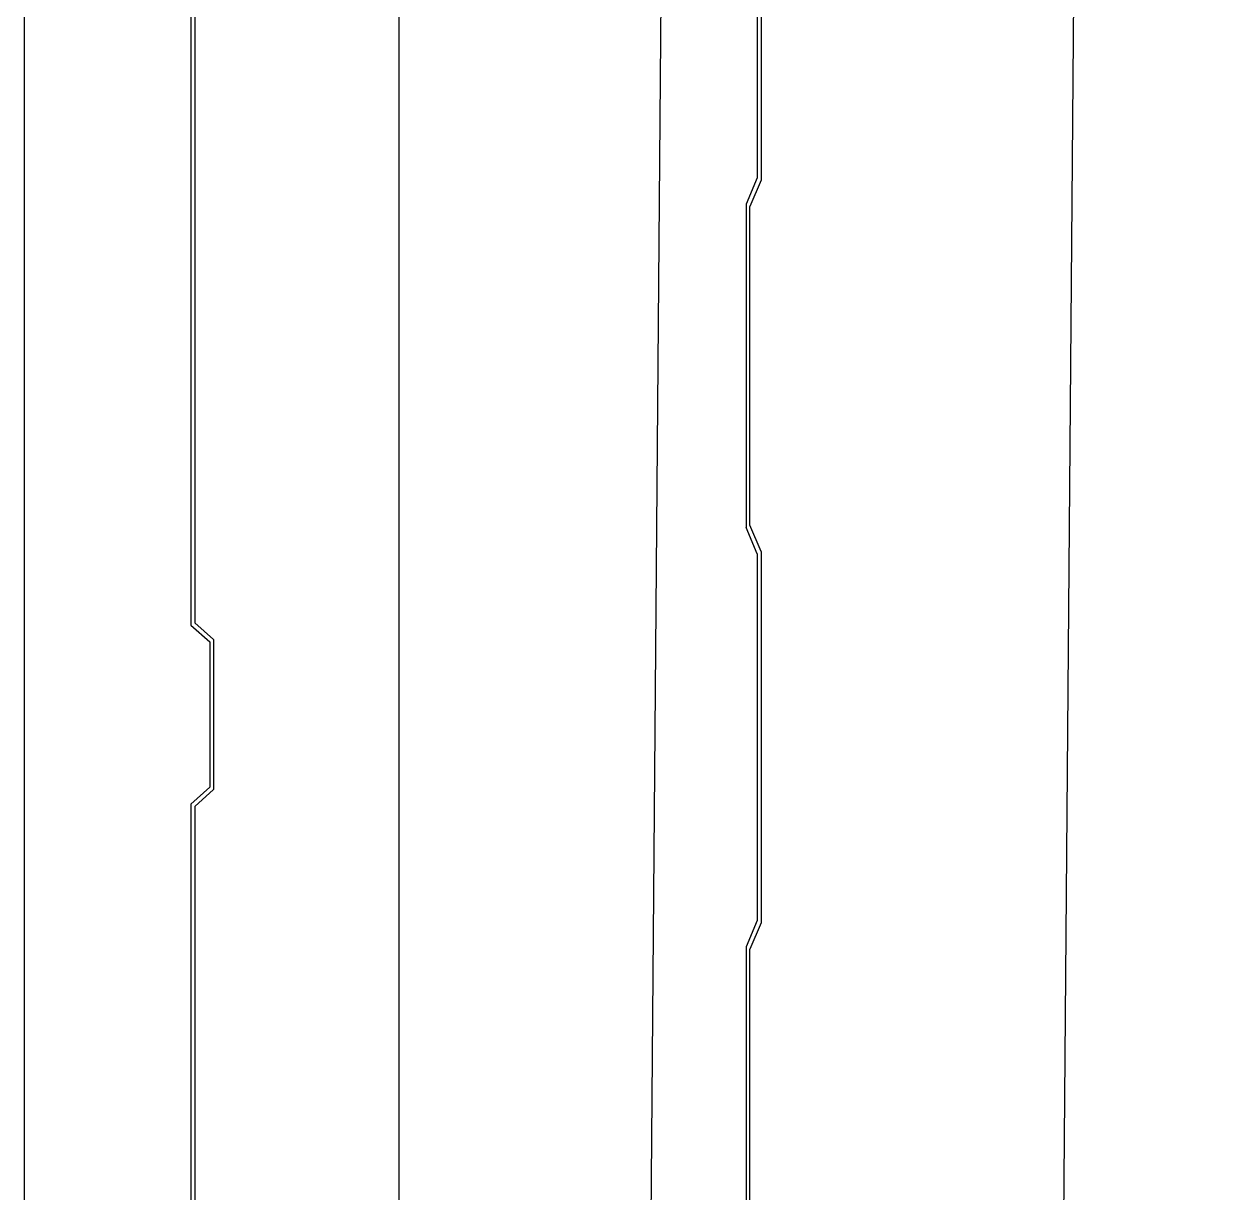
# Model space of a CAD drawing. Header units: millimetres. Extents: x 0 to 420000, y 0 to 297000.
# Drawn here: x 231762.5 to 231923.5, y 44761.6 to 44917.4 of the extents above; entities that cross this region are included whole.
import ezdxf

# ---------------------------------------------------------------- set-up
doc = ezdxf.new("R2010")
doc.units = ezdxf.units.MM
for name, color, linetype in [('[0]', 255, 'Continuous'), ('A-외장판넬', 8, 'Continuous'), ('PANEL', 9, 'Continuous')]:
    doc.layers.add(name, color=color, linetype=linetype)
doc.layers.add('A-ELEV-LIN2', color=7, linetype='Continuous', lineweight=25)

# ---------------------------------------------------------------- blocks, each defined once
blk = doc.blocks.new('OHD-575-S')
at = {"layer": 'PANEL'}
for p, q in [((-46, -60.5), (-46, -110)), ((-45.49999999999999, -60.80901698768139), (-45.49999999999999, -109.690983004868)), ((29.5, -68.5), (29.5, -169)), ((30, -68.19098300486803), (30, -169.3090169876814)), ((-45.99999999999909, -110), (-44.49999999999909, -113.5)), ((-45.49999999999909, -109.690983004868), (-43.99999999999908, -113.190983004868)), ((-44.5, -156), (-44.5, -113.5)), ((-44, -113.190983004868), (-44, -156.3090169876813)), ((-46, -159.5), (-44.5, -156)), ((-45.49999999999999, -159.8090169876814), (-44, -156.3090169876813)), ((-46, -159.5), (-46, -209)), ((-45.49999999999999, -159.8090169876814), (-45.49999999999999, -208.690983004868)), ((29.5, -169), (27, -171.25)), ((30, -169.3090169876814), (27.5, -171.5590169876814)), ((27, -171.25), (27, -191.25)), ((27.5, -171.5590169876814), (27.5, -190.940983004868)), ((29.5, -193.5), (27, -191.25)), ((30, -193.190983004868), (27.5, -190.940983004868)), ((29.5, -193.5), (29.5, -294)), ((30, -193.190983004868), (30, -294.3090169876814)), ((-46, -209), (-44.5, -212.5)), ((-45.49999999999999, -208.690983004868), (-44, -212.190983004868)), ((-44, -212.190983004868), (-44, -255.3090169876814)), ((-44.5, -255), (-44.5, -212.5))]:
    blk.add_line(p, q, dxfattribs=at)
blk = doc.blocks.new('냉동오버헤드(220321)')
at = {"layer": '[0]', "color": 4}
for p, q in [((-30.9999998678104, 0, 14.05068239681559), (-55.99999976402614, 3000.00000000163, 14.05068239681559)), ((-85.99809024506249, -0.4583174179424532, 14.05068239681559), (-110.9846888149041, 2997.933523405867, 14.05068239681559))]:
    blk.add_line(p, q, dxfattribs=at)
at = {"layer": 'A-외장판넬', "ltscale": 50}
blk.add_line((50.00000023597386, 3000.00000000163, 14.05068239681559), (50.0000001321896, 0), dxfattribs=at)
at = {"color": 0}
blk.add_blockref('OHD-575-S', (-2.231958101154305, 556.6328848846024, 51.99062146628081), dxfattribs=at)
blk = doc.blocks.new('오버헤드도어(저온2)(220321)(3F)')
at = {"xscale": -1}
blk.add_blockref('냉동오버헤드(220321)', (800.0000000998552, 2.252636477351189e-08, -14.05068239681015), dxfattribs=at)
blk = doc.blocks.new('3층')
at = {"layer": 'A-ELEV-LIN2'}
blk.add_line((4802123.760696085, -411118.7142463829), (4802123.760696085, -404068.7142463854), dxfattribs=at)
blk.add_blockref('오버헤드도어(저온2)(220321)(3F)', (4801323.765984955, -411118.714246383))

msp = doc.modelspace()

# ---------------------------------------------------------------- block references
msp.add_blockref('3층', (-4570311.260688039, 455568.7142465693))

doc.saveas('drawing.dxf')
